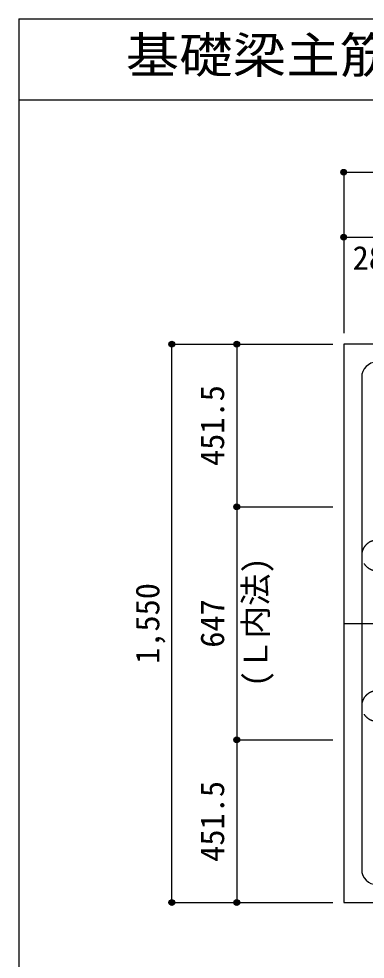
# Model space of a CAD drawing. Units: millimetres at full size, sheet at 1:30. Extents: x -5973 to 5954, y -4195 to 4201.
# Drawn here: x -5973 to -5011, y 1591 to 4201 of the extents above; entities that cross this region are included whole.
import ezdxf
from ezdxf.enums import TextEntityAlignment as Align

# ---------------------------------------------------------------- set-up
doc = ezdxf.new("R2010")
doc.units = ezdxf.units.MM
doc.header["$LTSCALE"] = 30
doc.header["$PDMODE"] = 32
doc.header["$PDSIZE"] = 15
doc.linetypes.add('CHAIN1', pattern=[8, 5, -1, 1, -1])
doc.linetypes.add('DASHED2', pattern=[3, 2, -1])
for name, color, linetype in [('0-1_躯体線', 2, 'Continuous'), ('0-4_フープ筋', 7, 'Continuous'), ('0-7_文字', 4, 'Continuous'), ('0-C_中子', 7, 'DASHED2'), ('0-D_寸法', 4, 'Continuous'), ('6-7_文字', 7, 'Continuous'), ('F-0_枠', 6, 'Continuous')]:
    doc.layers.add(name, color=color, linetype=linetype)
doc.styles.add('ＭＳ ゴシック', font='')
doc.styles.get('ＭＳ ゴシック').set_extended_font_data('MS Gothic')

msp = doc.modelspace()

# ---------------------------------------------------------------- linework, layer by layer
at = {"layer": '0-1_躯体線'}
for p, q in [((-5070.8, 3298.3), (-5070.8, 1748.3)), ((-3120.8, 3298.3), (-5070.8, 3298.3)), ((-5070.8, 1748.3), (-4533.3, 1748.3))]:
    msp.add_line(p, q, dxfattribs=at)
at = {"layer": '0-4_フープ筋'}
msp.add_line((-5020.8, 3206.3), (-5020.8, 1840.3), dxfattribs=at)
for centre, start, end in [((-4978.8, 3206.3), 90, 180), ((-4978.8, 1840.3), 180, 270)]:
    msp.add_arc(centre, 42, start, end, dxfattribs=at)
at = {"layer": '0-C_中子'}
for centre in [(-4978.8, 2711.78), (-4978.8, 2293.86)]:
    msp.add_arc(centre, 42, 90, 270, dxfattribs=at)
at = {"layer": '0-D_寸法'}
for p, q in [((-5070.8, 3775.34), (-5070.8, 3595.34)), ((-5070.8, 3775.34), (-5070.8, 3595.34)), ((-5070.8, 3775.34), (-3520.8, 3775.34)), ((-5070.8, 3595.34), (-5070.8, 3328.3)), ((-5070.8, 3595.34), (-4788.28, 3595.34)), ((-5070.8, 3595.34), (-5070.8, 3328.3)), ((-5547.84, 3298.3), (-5367.84, 3298.3)), ((-5547.84, 3298.3), (-5367.84, 3298.3)), ((-5547.84, 1748.3), (-5547.84, 3298.3)), ((-5367.84, 3298.3), (-5367.84, 2846.8)), ((-5367.84, 3298.3), (-5100.8, 3298.3)), ((-5367.84, 2846.8), (-5367.84, 2199.8)), ((-5367.84, 2846.8), (-5100.8, 2846.8)), ((-5367.84, 2199.8), (-5100.8, 2199.8)), ((-5367.84, 2199.8), (-5367.84, 1748.3)), ((-5547.84, 1748.3), (-5367.84, 1748.3)), ((-5367.84, 1748.3), (-5100.8, 1748.3)), ((-5367.84, 1748.3), (-5100.8, 1748.3))]:
    msp.add_line(p, q, dxfattribs=at)
at = {"layer": '0-D_寸法', "linetype": 'CHAIN1'}
msp.add_line((-5070.8, 2523.3), (-3520.8, 2523.3), dxfattribs=at)
at = {"layer": '0-D_寸法'}
for centre, radius in [((-5070.8, 3775.34), 8), ((-5070.8, 3775.34), 7.2), ((-5070.8, 3775.34), 6.4), ((-5070.8, 3775.34), 5.6), ((-5070.8, 3775.34), 4.8), ((-5070.8, 3775.34), 4), ((-5070.8, 3775.34), 3.2), ((-5070.8, 3775.34), 2.4), ((-5070.8, 3775.34), 1.6), ((-5070.8, 3775.34), 0.8), ((-5070.8, 3595.34), 8), ((-5070.8, 3595.34), 7.2), ((-5070.8, 3595.34), 6.4), ((-5070.8, 3595.34), 5.6), ((-5070.8, 3595.34), 4.8), ((-5070.8, 3595.34), 4), ((-5070.8, 3595.34), 3.2), ((-5070.8, 3595.34), 2.4), ((-5070.8, 3595.34), 1.6), ((-5070.8, 3595.34), 0.8), ((-5547.84, 3298.3), 8), ((-5547.84, 3298.3), 7.2), ((-5547.84, 3298.3), 6.4), ((-5547.84, 3298.3), 5.6), ((-5547.84, 3298.3), 4.8), ((-5547.84, 3298.3), 4), ((-5547.84, 3298.3), 3.2), ((-5547.84, 3298.3), 2.4), ((-5547.84, 3298.3), 1.6), ((-5547.84, 3298.3), 0.8), ((-5367.84, 3298.3), 8), ((-5367.84, 3298.3), 7.2), ((-5367.84, 3298.3), 6.4), ((-5367.84, 3298.3), 5.6), ((-5367.84, 3298.3), 4.8), ((-5367.84, 3298.3), 4), ((-5367.84, 3298.3), 3.2), ((-5367.84, 3298.3), 2.4), ((-5367.84, 3298.3), 1.6), ((-5367.84, 3298.3), 0.8), ((-5367.84, 2846.8), 8), ((-5367.84, 2846.8), 7.2), ((-5367.84, 2846.8), 6.4), ((-5367.84, 2846.8), 5.6), ((-5367.84, 2846.8), 4.8), ((-5367.84, 2846.8), 4), ((-5367.84, 2846.8), 3.2), ((-5367.84, 2846.8), 2.4), ((-5367.84, 2846.8), 1.6), ((-5367.84, 2846.8), 0.8), ((-5367.84, 2199.8), 8), ((-5367.84, 2199.8), 7.2), ((-5367.84, 2199.8), 6.4), ((-5367.84, 2199.8), 5.6), ((-5367.84, 2199.8), 4.8), ((-5367.84, 2199.8), 4), ((-5367.84, 2199.8), 3.2), ((-5367.84, 2199.8), 2.4), ((-5367.84, 2199.8), 1.6), ((-5367.84, 2199.8), 0.8), ((-5547.84, 1748.3), 8), ((-5547.84, 1748.3), 7.2), ((-5547.84, 1748.3), 6.4), ((-5547.84, 1748.3), 5.6), ((-5547.84, 1748.3), 4.8), ((-5547.84, 1748.3), 4), ((-5547.84, 1748.3), 3.2), ((-5547.84, 1748.3), 2.4), ((-5547.84, 1748.3), 1.6), ((-5547.84, 1748.3), 0.8), ((-5367.84, 1748.3), 8), ((-5367.84, 1748.3), 7.2), ((-5367.84, 1748.3), 6.4), ((-5367.84, 1748.3), 5.6), ((-5367.84, 1748.3), 4.8), ((-5367.84, 1748.3), 4), ((-5367.84, 1748.3), 3.2), ((-5367.84, 1748.3), 2.4), ((-5367.84, 1748.3), 1.6), ((-5367.84, 1748.3), 0.8)]:
    msp.add_circle(centre, radius, dxfattribs=at)
at = {"layer": '0-D_寸法', "color": 7}
for p in [(-5070.8, 3775.34), (-5070.8, 3775.34), (-5070.8, 3595.34), (-5070.8, 3595.34), (-5547.84, 3298.3), (-5367.84, 3298.3), (-5367.84, 3298.3), (-5367.84, 2846.8), (-5367.84, 2846.8), (-5367.84, 2199.8), (-5367.84, 2199.8), (-5547.84, 1748.3), (-5367.84, 1748.3), (-5367.84, 1748.3)]:
    msp.add_point(p, dxfattribs=at)
at = {"layer": 'F-0_枠'}
for q in [(5954.1, 4201.15), (-5972.88, -4195.24)]:
    msp.add_line((-5972.88, 4201.15), q, dxfattribs=at)
at = {"layer": 'F-0_枠', "color": 2}
msp.add_line((-5972.88, 3976.15), (3723.6, 3976.15), dxfattribs=at)

# ---------------------------------------------------------------- texts
at = {"layer": '0-7_文字', "style": 'ＭＳ ゴシック'}
msp.add_text('(Ｌ内法)', height=65.98, rotation=90, dxfattribs=at).set_placement((-5262.78, 2346.7), align=Align.BOTTOM_LEFT)
at = {"layer": '0-D_寸法', "style": 'ＭＳ ゴシック'}
msp.add_text('282.5', height=65.98, dxfattribs=at).set_placement((-5046.07, 3484.86), align=Align.BOTTOM_LEFT)
for s, p in [('451.5', (-5382.84, 2960.05)), ('1,550', (-5562.84, 2410.8)), ('647', (-5382.84, 2455.8)), ('451.5', (-5382.84, 1861.55))]:
    msp.add_text(s, height=65.98, rotation=90, dxfattribs=at).set_placement(p, align=Align.BOTTOM_LEFT)
at = {"layer": '6-7_文字', "color": 2, "style": 'ＭＳ ゴシック', "width": 1.1}
msp.add_text('\u3000\u3000基礎梁主筋\u3000５本タイプ', height=98.97, dxfattribs=at).set_placement((-5972.88, 4021.15), align=Align.BOTTOM_LEFT)

doc.saveas('drawing.dxf')
